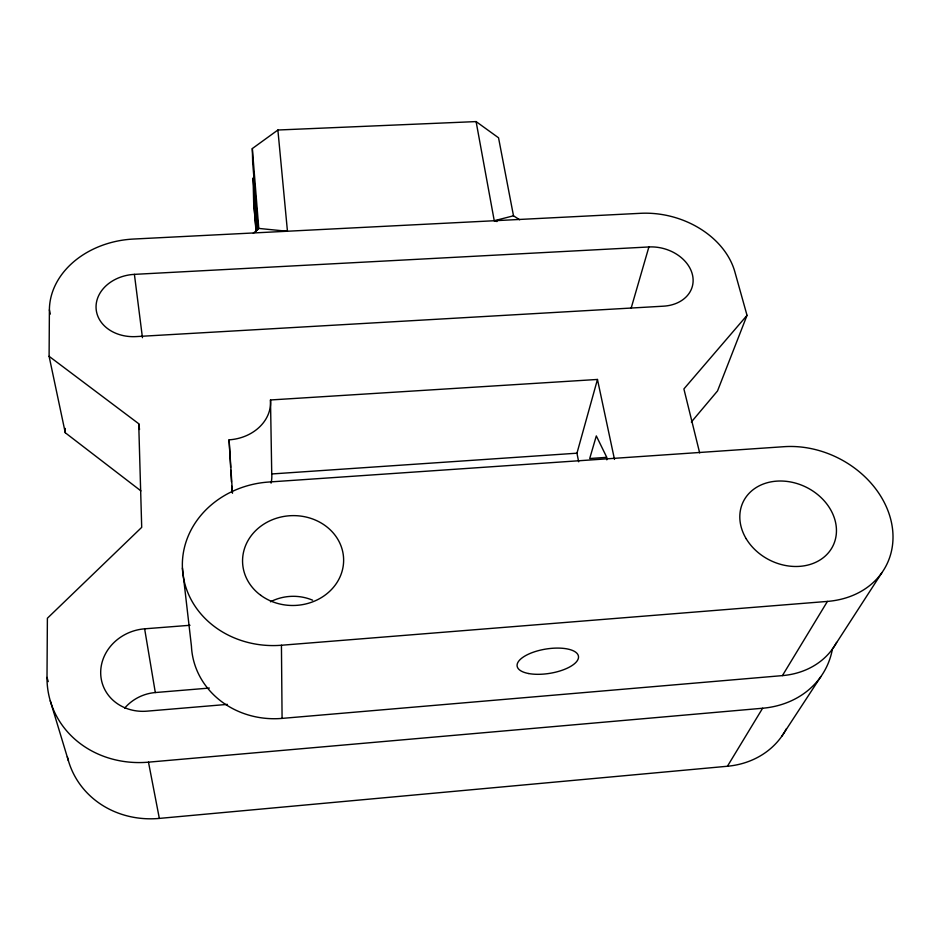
<?xml version="1.0" encoding="UTF-8"?>
<svg xmlns="http://www.w3.org/2000/svg" width="940" height="940" viewBox="0 0 940 940"><rect width="100%" height="100%" fill="white"/><g stroke="black" fill="none" stroke-linecap="round" stroke-linejoin="round"><path stroke-width="1.41" d="M140.918 490.892L65.271 432.753L65.271 428.429M48.246 681.594L47 677.411L47.388 618.238L141.705 527.352L138.721 423.728L49.103 356.319L49.397 309.836A85.587 67.892 -5.8 0 1 133.386 239.054L640.587 213.309A81.956 63.356 15.1 0 1 734.857 271.836L747.03 315.358L717.537 390.923L691.335 422.037M578.664 461.787L576.96 453.197L597.464 379.454L270.497 399.97A44.027 36.66 -3.4 0 1 229.078 439.838L230.641 467.368M631.093 308.367L648.894 246.962A37.553 29.023 15.1 0 1 692.404 274.562A37.553 29.023 15.1 0 1 663.487 306.181L136.194 336.59A39.21 31.091 -5.8 0 1 96.056 307.65A39.21 31.091 -5.8 0 1 134.408 274.363L648.894 246.962M67.363 756.782A91.838 84.165 -22.3 0 0 159.342 818.411L727.431 766.253L762.61 708.243A95.774 81.181 29.4 0 0 832.441 648.929M182.419 568.019L191.431 646.109A84.412 77.127 -5.6 0 0 282.082 718.395L782.409 675.613L827.423 601.412A90.992 73.837 26.8 0 0 890.298 517.764A90.992 73.837 26.8 0 0 784.101 446.688L268.687 482.032A92.155 81.85 -3.5 0 0 182.572 570.521A92.155 81.85 -3.5 0 0 281.436 645.251L827.423 601.412M832.852 648.471L881.814 572.812M781.88 736.149L820.879 676.577M747.03 315.358L683.897 388.937L699.666 452.916M253.307 233.249L258.77 228.42L287.111 231.252M258.171 229.478L252.672 162.432L252.32 148.567L277.887 130.014L476.098 121.589L498.541 137.792L513.499 215.8L519.667 219.772M476.098 121.589L494.252 220.736L513.499 215.8M47 677.411A99.123 89.23 -18.1 0 0 148.485 762.164L762.61 708.243M227.421 704.389L147.016 711.157A45.414 40.867 -18.1 0 1 100.698 673.651A45.414 40.867 -18.1 0 1 144.631 628.825L190.021 625.276M124.691 708.102A42.077 38.552 -22.2 0 1 155.312 692.545L209.362 688.068M271.072 483.137A41.031 35.156 -4.6 0 0 271.742 473.96L576.96 453.197M606.641 457.357L589.709 458.52L596.312 435.925L606.582 456.946L606.805 459.836M494.252 220.736L497.048 221.535M50.267 700.793L68.42 760.812M597.464 379.454L614.49 459.402M49.103 356.319L65.271 432.753M49.397 309.836L50.267 314.101M148.485 762.164L159.342 818.411M144.631 628.825L155.312 692.545M138.721 423.728L139.531 429.486M257.325 230.136L253.06 177.942L253.659 202.03L256.209 231.216M134.408 274.363L142.445 337.671M277.887 130.014L287.429 231.04M252.32 148.567L258.77 228.42M253.659 202.03L256.009 231.052M229.078 439.838L232.486 493.265M230.805 470.27L231.463 481.868M231.71 486.215L232.039 492.008M270.497 399.97L271.742 473.96M281.436 645.251L282.082 718.395M786.451 728.664A88.912 77.15 31.9 0 1 727.431 766.253M836.612 642.408A83.59 70.042 29 0 1 782.409 675.613M270.462 601.788A46.295 42.347 -3.8 0 1 312.609 600.19M260.815 595.349A50.537 44.92 -1.9 0 0 342.912 567.772A50.537 44.92 -1.9 0 0 275.561 518.539A50.537 44.92 -1.9 0 0 260.815 595.349M746.172 538.702A49.996 40.773 26.3 0 0 829.867 550.957A49.996 40.773 26.3 0 0 788.343 481.597A49.996 40.773 26.3 0 0 746.172 538.702M528.715 673.545A31.055 12.302 -9.2 0 0 578.194 658.87A31.055 12.302 -9.2 0 0 536.505 651.173A31.055 12.302 -9.2 0 0 528.715 673.545"/></g></svg>
